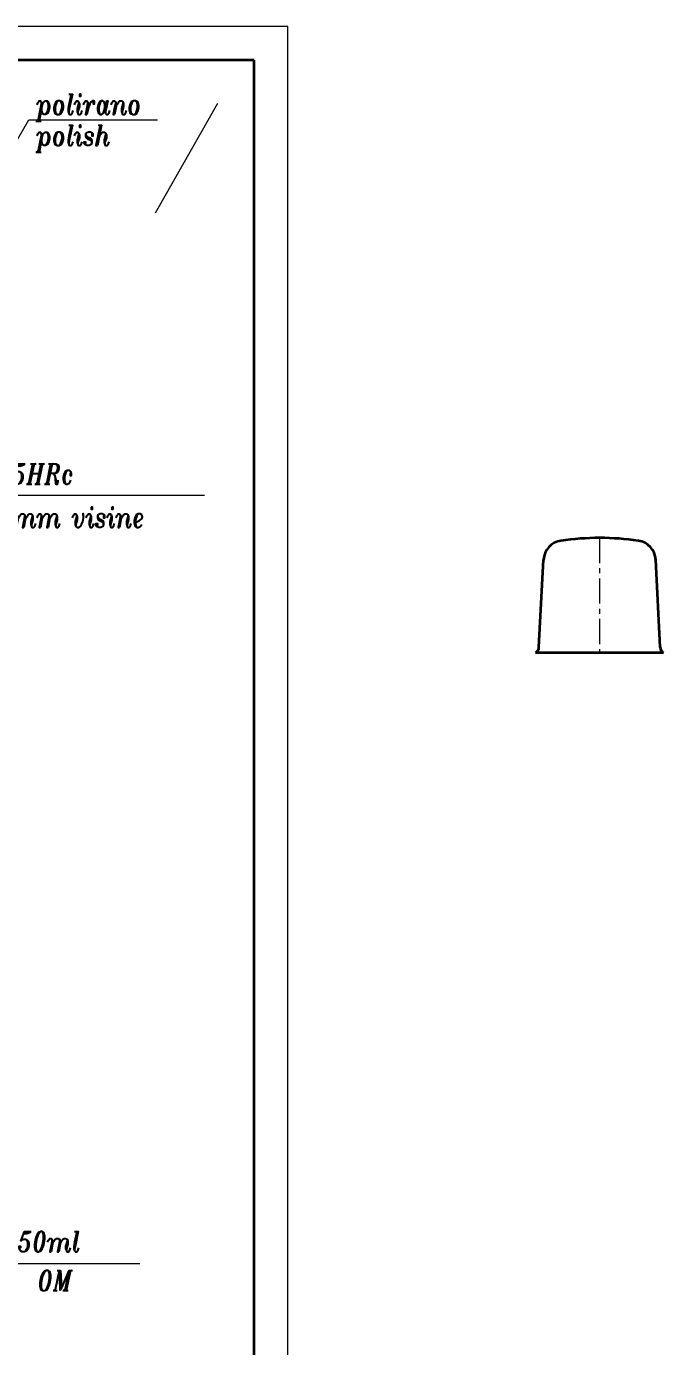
# Model space of a CAD drawing. Extents: x 22 to 288, y 33 to 330.
# Drawn here: x 192.9 to 287.5, y 134 to 330 of the extents above; entities that cross this region are included whole.
import ezdxf

# ---------------------------------------------------------------- set-up
doc = ezdxf.new("R2010")
doc.units = 0
doc.header["$LTSCALE"] = 3
doc.header["$MEASUREMENT"] = 0
doc.linetypes.add('CENTER', pattern=[2, 1.25, -0.25, 0.25, -0.25])
doc.linetypes.add('HIDDEN', pattern=[0.375, 0.25, -0.125])
doc.layers.get('0').update_dxf_attribs({"linetype": 'CONTINUOUS', "lineweight": 15})
for name, color, linetype, lineweight in [('1', 1, 'CENTER', 15), ('2', 2, 'HIDDEN', 15), ('3', 3, 'CONTINUOUS', 35), ('8', 252, 'CONTINUOUS', 15)]:
    doc.layers.add(name, color=color, linetype=linetype, lineweight=lineweight)
doc.styles.add('ITALICT', font='ITALICT.shx', dxfattribs={"width": 0.8, "height": 3})

msp = doc.modelspace()

# ---------------------------------------------------------------- linework, layer by layer
for p, q in [((231.726, 330), (21.726, 330)), ((231.726, 33), (231.726, 330)), ((221.3, 318.559), (212.05, 302.267)), ((187.255, 305.749), (193.255, 316.142)), ((193.255, 316.142), (212.384, 316.142)), ((154.122, 260.44), (219.385, 260.44)), ((209.754, 146.348), (148.265, 146.348))]:
    msp.add_line(p, q)
at = {"layer": '1'}
msp.add_line((278.039, 254.072), (278.039, 237.072), dxfattribs=at)
at = {"layer": '2'}
for p, q in [((268.989, 237.072), (269.031, 237.882)), ((287.089, 237.072), (287.046, 237.882))]:
    msp.add_line(p, q, dxfattribs=at)
at = {"layer": '3'}
for p, q in [((226.726, 325), (41.726, 325)), ((226.726, 38), (226.726, 325)), ((269.031, 237.882), (269.71, 250.842)), ((287.046, 237.882), (286.367, 250.842)), ((268.539, 237.072), (287.539, 237.072))]:
    msp.add_line(p, q, dxfattribs=at)
for centre, radius, start, end in [((272.706, 250.685), 3, 98.28629, 177), ((278.039, 214.072), 40, 90, 98.28629), ((278.039, 214.072), 40, 81.71371, 90), ((283.371, 250.685), 3, 3, 81.71371), ((268.032, 237.934), 1, 300.40933, 357), ((288.045, 237.934), 1, 183, 239.59067)]:
    msp.add_arc(centre, radius, start, end, dxfattribs=at)

# ---------------------------------------------------------------- texts
at = {"style": 'ITALICT', "width": 0.8}
for s, p in [('polirano', (194.398, 316.945)), ('metalizirano 30-35HRc', (156.197, 262.073)), ('debljina 1mm x 21mm visine', (155.209, 255.641)), ('GRAVIRATI : EMERALD 450ml', (148.343, 148.112)), ('         redni broj   OM', (152.905, 142.346))]:
    msp.add_text(s, height=3, dxfattribs=at).set_placement(p)
at = {"layer": '8', "style": 'ITALICT', "width": 0.8}
msp.add_text('polish', height=3, dxfattribs=at).set_placement((194.398, 312.317))

doc.saveas('drawing.dxf')
